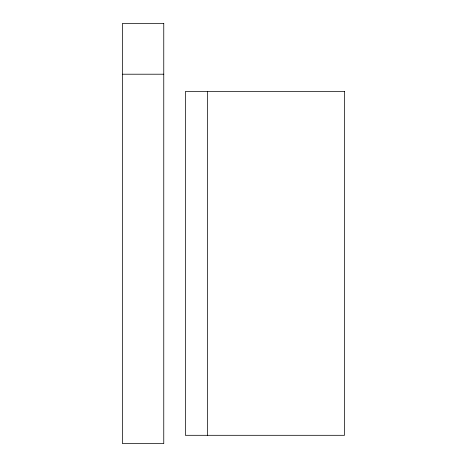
<?xml version="1.0" encoding="UTF-8"?>
<svg xmlns="http://www.w3.org/2000/svg" width="467" height="467" viewBox="0 0 467 467"><rect width="100%" height="100%" fill="white"/><g stroke="black" fill="none" stroke-linecap="round" stroke-linejoin="round"><path stroke-width="0.7" d="M122.5 74.212L163.759 74.212M207.564 91.532L207.564 435.308M163.759 23.35L122.5 23.35L122.5 443.65L163.759 443.65L163.759 23.35M344.5 91.532L185.358 91.532L185.358 435.308L344.5 435.308L344.5 91.532"/></g></svg>
